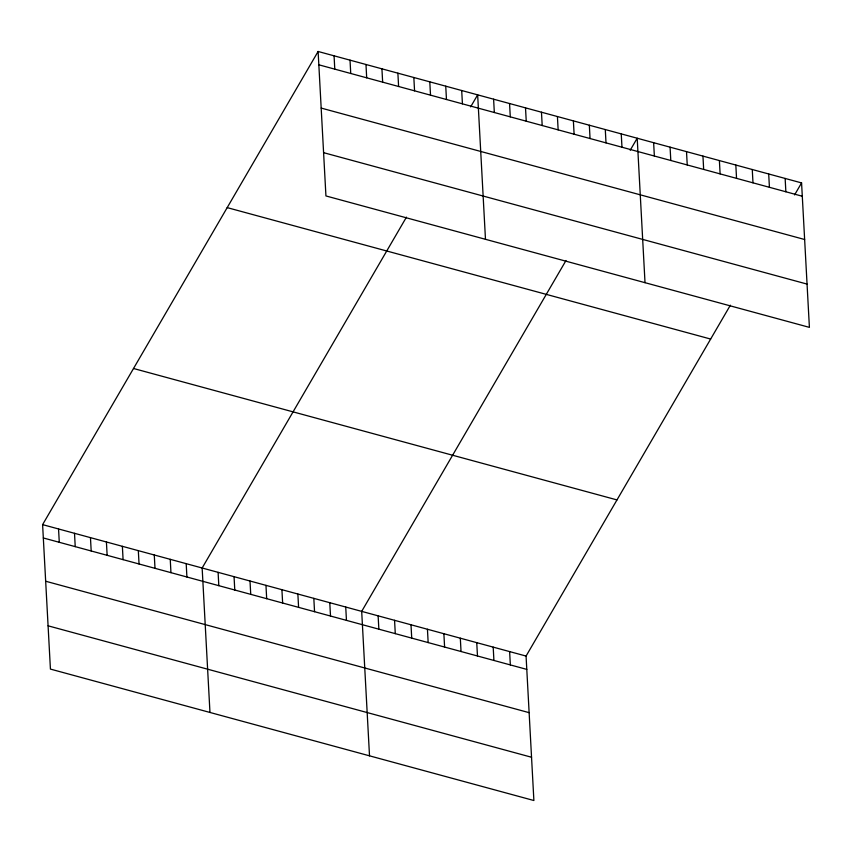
<?xml version="1.0" encoding="UTF-8"?>
<svg xmlns="http://www.w3.org/2000/svg" width="852" height="852" viewBox="0 0 852 852"><rect width="100%" height="100%" fill="white"/><g stroke="black" fill="none" stroke-linecap="round" stroke-linejoin="round"><path stroke-width="1.28" d="M730.366 305.197L526.067 656.061L533.885 800.518L50.428 669.086L42.6 524.63L318.115 51.482L801.572 182.914L809.4 327.37L325.933 195.939L318.115 51.482M406.447 217.143L202.148 568.007L209.965 712.464M470.655 106.862L477.652 94.849L485.48 239.305M565.994 260.52L361.685 611.374L369.512 755.831M630.203 150.24L637.2 138.226L645.017 282.683M794.586 194.916L801.572 182.914M318.829 64.805L802.296 196.237M321.172 108.076L804.639 239.508M323.59 152.668L807.057 284.089M227.196 207.622L710.653 339.053M133.519 368.49L616.986 499.922M42.6 524.63L526.067 656.061M43.324 537.963L526.792 669.395M45.667 581.234L529.135 712.666M48.085 625.815L531.542 757.247M785.139 178.441L785.863 191.764M768.696 173.978L769.42 187.302M752.263 169.505L752.987 182.829M735.83 165.032L736.543 178.366M719.386 160.57L720.11 173.893M702.953 156.097L703.667 169.431M686.51 151.635L687.234 164.958M670.077 147.162L670.801 160.485M653.633 142.689L654.357 156.022M621.246 133.892L621.971 147.215M605.293 129.547L606.006 142.88M589.339 125.212L590.053 138.535M573.385 120.877L574.099 134.201M557.421 116.543L558.145 129.866M541.467 112.198L542.192 125.532M525.514 107.863L526.238 121.186M509.56 103.529L510.284 116.852M493.606 99.194L494.33 112.517M509.624 651.599L510.348 664.922M493.191 647.126L493.915 660.449M461.699 90.514L462.423 103.837M476.747 642.653L477.471 655.987M445.745 86.18L446.469 99.503M460.314 638.191L461.038 651.514M429.791 81.845L430.516 95.168M413.838 77.5L414.562 90.834M443.881 633.718L444.595 647.051M397.884 73.165L398.608 86.499M427.438 629.255L428.162 642.578M381.93 68.831L382.654 82.154M411.005 624.782L411.718 638.105M365.977 64.496L366.69 77.82M394.561 620.309L395.285 633.643M350.023 60.151L350.736 73.485M378.128 615.847L378.852 629.17M334.069 55.817L334.783 69.15M345.731 607.039L346.455 620.362M329.777 602.705L330.501 616.028M313.824 598.37L314.548 611.693M297.87 594.025L298.594 607.359M281.916 589.691L282.64 603.014M265.962 585.356L266.687 598.679M250.009 581.021L250.733 594.345M234.055 576.676L234.779 590.01M218.101 572.342L218.815 585.665M186.194 563.673L186.907 576.996M170.24 559.327L170.954 572.661M154.276 554.993L155 568.327M138.322 550.658L139.046 563.981M122.368 546.324L123.093 559.647M106.415 541.978L107.139 555.312M90.461 537.644L91.185 550.978M74.507 533.309L75.232 546.633M58.554 528.975L59.278 542.298"/></g></svg>
